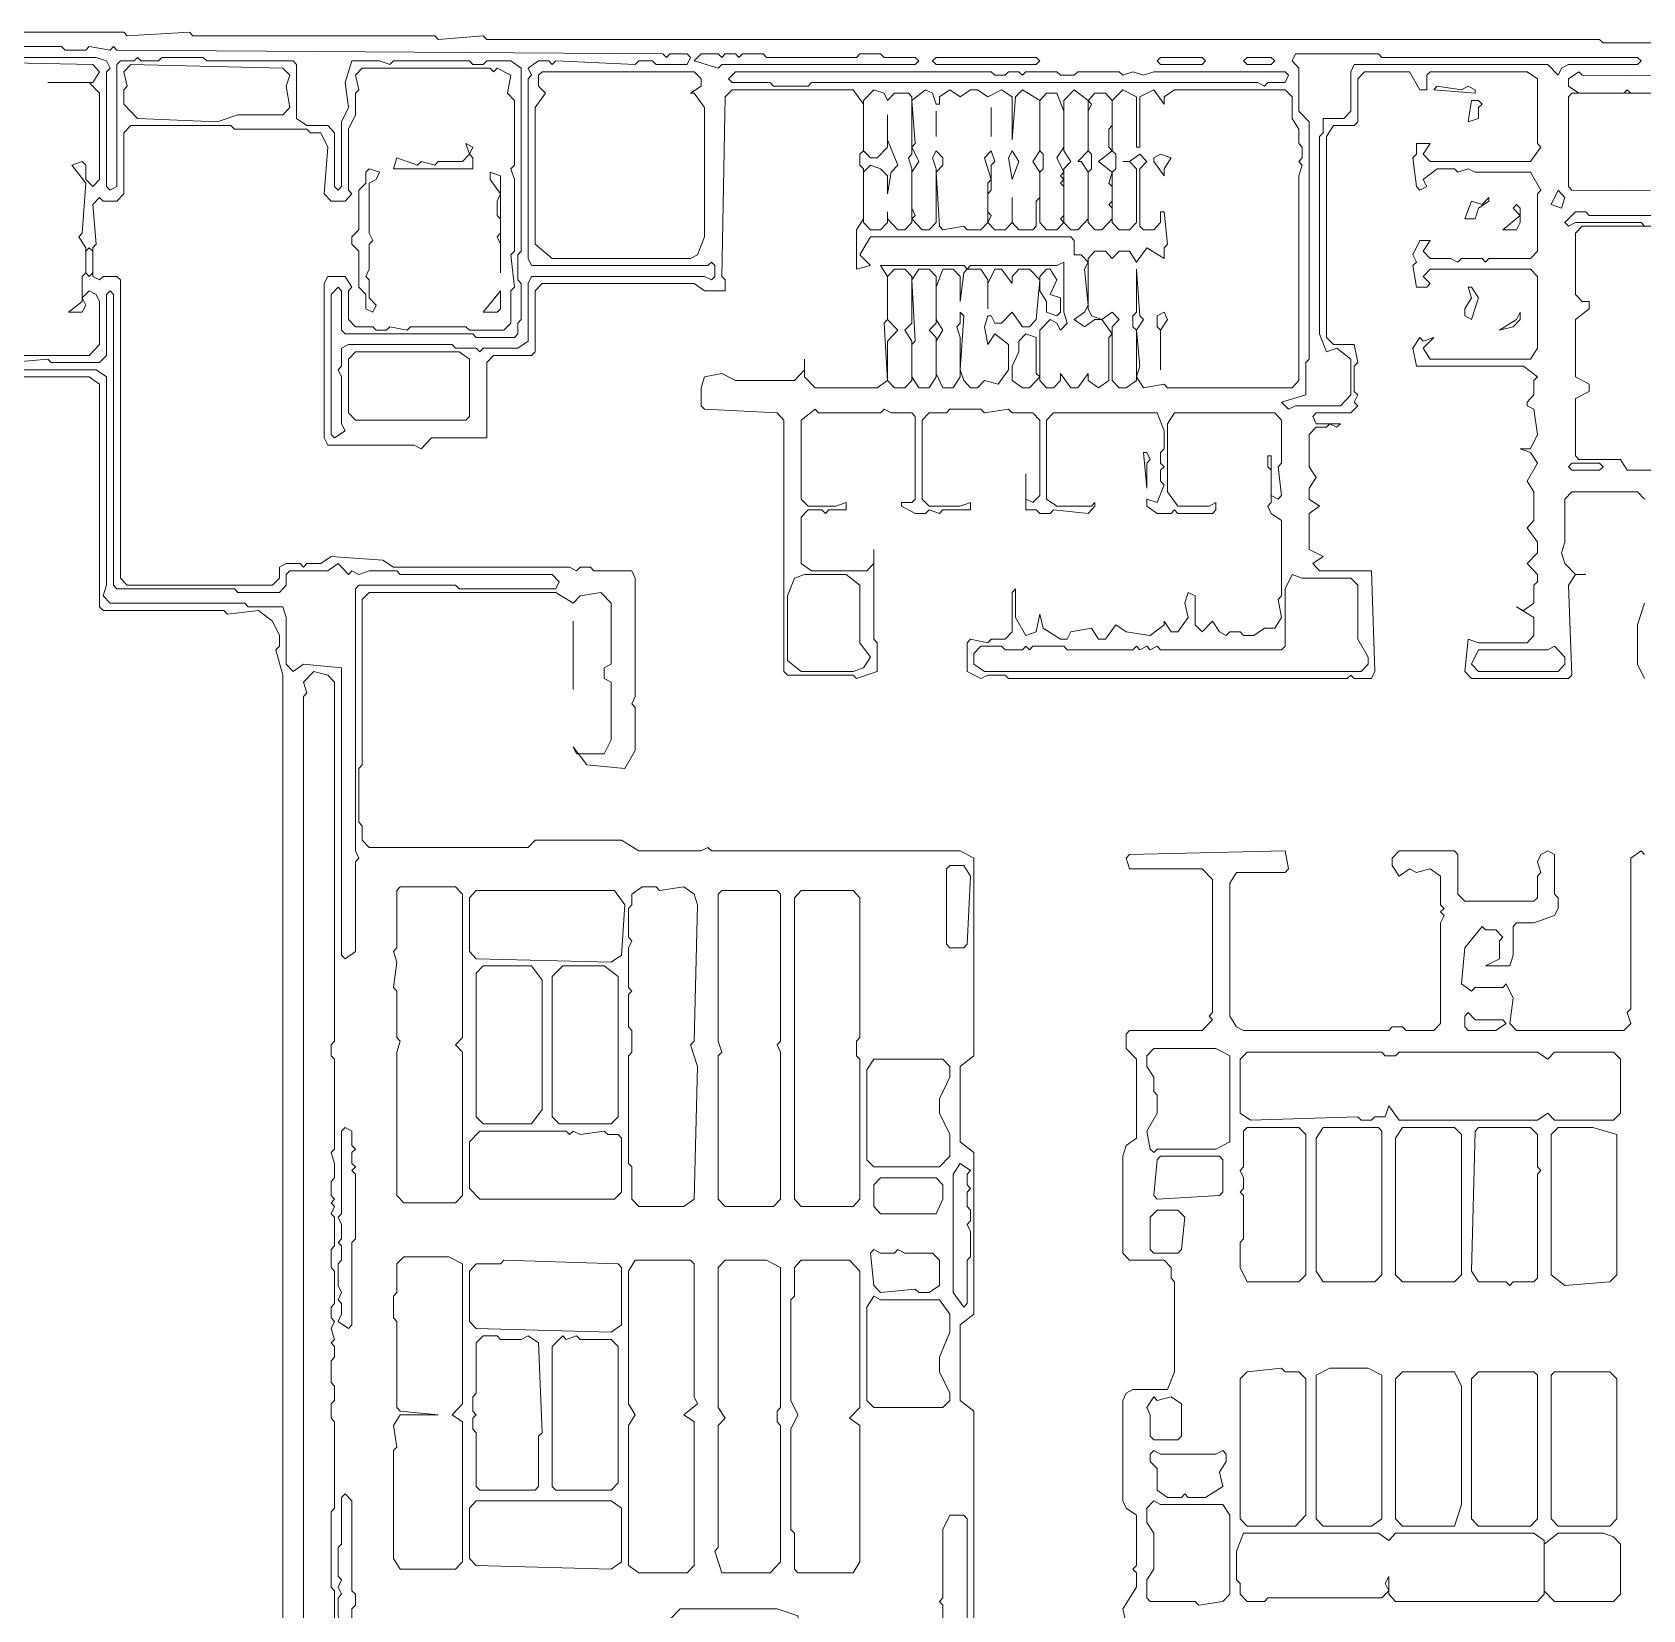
# Model space of a CAD drawing. Header units: millimetres. Extents: x -943 to 53669, y -4146 to 35616.
# Drawn here: x 18281 to 35969, y 18254 to 35576 of the extents above; entities that cross this region are included whole.
import ezdxf

# ---------------------------------------------------------------- set-up
doc = ezdxf.new("R2010")
doc.units = ezdxf.units.MM
doc.layers.add('RASTER_CONTOURS', color=7, linetype='Continuous', lineweight=18, true_color=0x50555f)

msp = doc.modelspace()

# ---------------------------------------------------------------- linework, layer by layer
at = {"layer": 'RASTER_CONTOURS'}
for points in [[(39139, 35458), (35533, 35458), (35495, 35497), (23272, 35497), (23234, 35537), (22741, 35497), (22703, 35537), (20046, 35537), (20008, 35576), (19324, 35537), (19287, 35576), (17047, 35576)], [(14694, 35419), (18603, 35419), (18641, 35379), (18869, 35379), (18907, 35419), (19135, 35379), (19173, 35419), (19211, 35379), (25208, 35340), (25246, 35300), (25284, 35340), (25474, 35340), (25512, 35300), (25474, 35221), (25132, 35221), (25094, 35261), (24942, 35261), (24904, 35221), (24031, 35261), (23993, 35221), (23955, 35261), (23842, 35261), (23728, 35182), (23766, 35103), (23728, 35064), (23728, 33092), (23766, 33013), (25702, 33013), (25740, 33053), (25777, 33013), (25777, 32895), (25740, 32856), (25664, 32895), (23766, 32895), (23728, 32816), (23728, 32185), (23614, 32106), (23234, 32106), (23196, 32067), (23158, 32106), (22931, 32106), (22893, 32146), (21754, 32146), (21678, 32106), (21678, 31909), (21640, 31870), (21678, 31791), (21678, 31278), (21716, 31199), (21602, 31121), (21564, 31160), (21564, 32698), (21640, 32777), (21678, 32737), (21678, 32304), (21716, 32264), (23120, 32264), (23158, 32225), (23576, 32225), (23614, 32264), (23614, 32382), (23652, 32422), (23652, 32816), (23614, 32856), (23614, 33132), (23652, 33171), (23652, 35182), (23538, 35261), (23272, 35261), (23234, 35221), (23120, 35221), (23082, 35261), (22247, 35261), (22209, 35221), (22095, 35261), (21792, 35261), (21716, 35024), (21754, 34748), (21678, 34591), (21678, 33881), (21640, 33841), (21602, 33881), (21602, 34472), (21526, 34551), (21298, 34551), (21184, 34630), (21184, 35221), (21147, 35261), (20198, 35261), (20160, 35300), (19704, 35300), (19666, 35261), (19476, 35261), (19438, 35300), (19400, 35261), (19249, 35261), (19211, 35221), (19211, 33881), (19135, 33841), (19097, 33881), (19097, 35143), (19135, 35182), (19097, 35261), (18983, 35300), (17692, 35300)], [(16971, 35261), (18945, 35221), (19021, 35143), (18945, 35024), (18451, 35024), (18907, 35024), (19021, 34906), (19021, 33960), (18945, 33881), (18869, 33960), (18869, 34117), (18831, 34157), (18717, 34117), (18869, 33920), (18831, 33368), (18793, 33329), (18869, 33210), (18869, 32934), (18831, 32895), (18831, 32619), (18679, 32501), (18831, 32501), (18869, 32580), (18831, 32658), (18907, 32737), (18983, 32698), (19021, 32619), (19021, 32146), (18907, 32028), (17389, 32028)], [(28624, 16216), (28624, 20435), (28473, 20553), (28473, 21381), (28624, 21499), (28624, 23274), (28473, 23392), (28473, 24220), (28624, 24338), (28624, 26507), (28473, 26586), (25740, 26586), (25702, 26625), (25626, 26586), (24942, 26586), (24753, 26704), (23804, 26704), (23728, 26625), (21982, 26625), (21906, 26704), (21906, 26862), (21868, 26901), (21868, 27493), (21906, 27532), (21906, 29346), (21982, 29425), (24031, 29425), (24221, 29307), (24297, 29386), (24525, 29425), (24639, 29307), (24639, 28636), (24563, 28597), (24563, 28479), (24639, 28439), (24639, 27808), (24563, 27651), (24259, 27651), (24221, 27730), (24373, 27532), (24791, 27493), (24904, 27690), (24904, 28163), (24866, 28203), (24904, 28282), (24904, 29583), (24866, 29662), (24449, 29662), (24411, 29701), (24297, 29701), (24259, 29662), (24183, 29701), (22247, 29701), (22133, 29780), (21564, 29819), (21450, 29741), (21298, 29741), (21260, 29701), (21222, 29741), (21071, 29741), (20995, 29701), (20995, 29583), (20919, 29504), (19324, 29504), (19249, 29583), (19249, 32856), (19211, 32895), (19059, 32895), (19021, 32856), (18945, 32895), (18945, 33210), (18983, 33250), (18945, 33684), (19021, 33763), (19059, 33723), (19211, 33723), (19287, 33802), (19287, 34472), (19362, 34551), (20463, 34551), (20501, 34512), (21298, 34512), (21336, 34472), (21450, 34472), (21526, 34315), (21488, 33802), (21564, 33723), (21716, 33723), (21792, 33802), (21754, 33841), (21754, 34512), (21830, 34669), (21830, 34906), (21868, 34945), (21830, 35103), (21906, 35182), (23310, 35182), (23348, 35143), (23386, 35182), (23538, 35103), (23500, 34906), (23576, 34827), (23576, 34117), (23538, 34078), (23576, 33960), (23576, 33171), (23538, 33132), (23576, 32777), (23538, 32737), (23538, 32382), (23462, 32304), (23082, 32304), (23044, 32343), (22437, 32343), (22399, 32304), (22209, 32343), (22171, 32304), (22058, 32304), (22020, 32343), (21830, 32343), (21754, 32422), (21754, 32737), (21792, 32777), (21716, 32895), (21526, 32895), (21488, 32816), (21488, 31121), (21526, 31042), (22475, 31042), (22551, 31002), (22665, 31121), (23272, 31121), (23272, 31949), (23348, 32028), (23766, 32028), (23804, 32067), (23804, 32737), (23880, 32816), (25550, 32816), (25664, 32737), (25891, 32737), (25891, 32856), (25853, 32895), (25891, 34867), (25967, 34945), (27296, 34945), (27410, 34788), (27410, 34275), (27372, 34236), (27372, 34117), (27410, 34078), (27410, 33526), (27334, 33408), (27334, 32974), (27486, 33013), (27372, 33132), (27486, 33329), (29687, 33329), (29725, 33289), (29725, 33132), (29801, 33132), (29877, 33053), (29839, 32974), (29877, 32580), (29839, 32501), (29725, 32422), (29839, 32343), (29953, 32422), (30029, 32422), (30143, 32264), (30105, 32225), (30105, 31752), (29991, 31673), (29877, 31752), (29877, 31830), (29763, 31673), (29687, 31673), (29573, 31830), (29573, 31752), (29497, 31673), (29422, 31673), (29346, 31752), (29346, 32304), (29459, 32422), (29535, 32382), (29573, 32304), (29649, 32382), (29611, 32501), (29611, 33053), (29535, 33013), (28586, 33013), (28548, 32974), (28511, 33013), (27599, 33013), (27675, 32895), (27675, 32422), (27637, 32382), (27675, 31752), (27562, 31673), (26878, 31673), (26764, 31791), (26764, 31988), (26764, 31870), (26651, 31752), (26005, 31752), (25853, 31830), (25664, 31791), (25626, 31673), (25626, 31475), (25664, 31436), (26461, 31397), (26537, 31318), (26537, 28558), (26575, 28518), (27296, 28518), (27334, 28479), (27562, 28558), (27562, 28873), (27524, 28912), (27524, 29898), (27524, 29741), (27448, 29662), (26840, 29662), (26726, 29741), (26726, 30253), (26802, 30332), (26954, 30332), (26992, 30293), (27030, 30332), (27220, 30332), (27220, 30411), (27106, 30371), (26802, 30371), (26726, 30450), (26726, 31318), (26878, 31436), (26916, 31397), (27599, 31397), (27637, 31436), (27713, 31397), (27941, 31397), (27979, 31357), (27979, 30450), (27941, 30411), (27827, 30411), (27827, 30371), (27979, 30293), (28093, 30293), (28131, 30332), (28245, 30293), (28283, 30332), (28586, 30332), (28586, 30411), (28473, 30371), (28131, 30371), (28055, 30450), (28055, 31318), (28131, 31397), (28321, 31397), (28359, 31436), (28700, 31436), (28738, 31397), (29004, 31436), (29042, 31397), (29270, 31397), (29346, 31318), (29346, 30490), (29270, 30411), (29194, 30450), (29194, 30726), (29194, 30332), (29308, 30332), (29346, 30293), (29459, 30293), (29497, 30332), (29877, 30293), (29953, 30371), (29953, 30411), (29915, 30371), (29535, 30371), (29422, 30450), (29422, 31318), (29497, 31397), (30636, 31397), (30712, 31199), (30712, 31002), (30674, 30963), (30674, 30845), (30712, 30805), (30674, 30766), (30674, 30647), (30712, 30608), (30636, 30411), (30522, 30450), (30522, 30371), (30636, 30293), (30788, 30293), (30826, 30332), (30864, 30293), (31244, 30293), (31282, 30332), (31282, 30411), (31206, 30371), (30864, 30371), (30750, 30529), (30750, 31278), (30826, 31397), (31927, 31397), (32003, 31318), (32003, 30845), (31965, 30805), (32003, 30490), (31965, 30450), (31889, 30490), (31889, 30923), (31851, 30923), (31851, 30805), (31889, 30766), (31889, 30411), (31851, 30371), (31889, 30293), (32003, 30214), (32003, 29386), (31965, 29346), (32003, 29149), (31927, 29031), (31813, 29031), (31699, 28952), (31585, 28952), (31547, 28991), (31433, 28991), (31395, 28952), (31319, 28991), (31244, 29110), (31130, 28991), (31054, 29070), (31054, 29386), (30978, 29425), (30940, 29307), (30978, 29149), (30864, 28991), (30788, 28991), (30712, 29110), (30712, 29070), (30560, 28952), (30295, 28991), (30181, 29070), (30067, 28912), (29991, 28912), (29915, 29031), (29687, 28991), (29649, 28912), (29573, 28912), (29384, 29031), (29346, 29188), (29308, 28991), (29194, 28952), (29080, 29149), (29080, 29465), (29042, 29425), (29042, 28991), (28966, 28912), (28814, 28912), (28776, 28873), (28586, 28912), (28548, 28873), (28548, 28558), (28700, 28479), (28776, 28518), (28966, 28518), (29004, 28479), (32724, 28479), (32762, 28518), (32800, 28479), (32990, 28479), (33028, 28558), (32990, 29662), (32420, 29662), (32344, 29741), (32458, 29819), (32306, 29898), (32306, 30293), (32420, 30371), (32306, 30450), (32306, 30569), (32382, 30687), (32306, 30805), (32306, 31160), (32382, 31239), (32496, 31239), (32534, 31278), (32610, 31239), (32648, 31278), (32382, 31278), (32344, 31357), (32382, 31397), (32762, 31397), (32838, 31475), (32800, 31515), (32838, 31594), (32800, 31633), (32800, 31909), (32838, 31949), (32800, 32146), (32572, 32146), (32496, 32225), (32496, 34433), (32572, 34551), (32800, 34551), (32838, 34591), (32838, 35064), (32914, 35143), (33407, 35143), (33521, 34945), (33597, 34945), (33597, 35103), (33635, 35143), (34698, 35143), (34812, 35064), (34812, 34354), (34850, 34315), (34736, 34157), (33635, 34157), (33559, 34236), (33635, 34354), (33483, 34354), (33483, 34236), (33445, 34196), (33483, 33881), (33521, 33841), (33597, 33881), (33559, 33960), (33711, 34078), (33901, 34078), (33939, 34039), (34052, 34078), (34128, 34039), (34736, 34039), (34850, 33841), (34812, 33802), (34812, 33171), (34736, 33092), (34280, 33092), (34242, 33053), (34204, 33092), (33977, 33092), (33939, 33053), (33863, 33092), (33635, 33092), (33559, 33171), (33635, 33289), (33521, 33289), (33445, 33132), (33483, 33053), (33445, 33013), (33483, 32777), (33597, 32777), (33635, 32816), (33559, 32895), (33635, 32974), (34736, 32974), (34812, 32895), (34812, 32106), (34736, 31988), (33635, 31988), (33559, 32106), (33673, 32225), (33559, 32185), (33521, 32225), (33445, 32106), (33483, 31909), (34660, 31909), (34812, 31791), (34774, 31752), (34774, 31594), (34698, 31515), (34698, 31475), (34774, 31436), (34812, 31160), (34736, 31002), (34622, 31002), (34736, 30963), (34812, 30845), (34698, 30647), (34774, 30529), (34774, 30214), (34698, 30135), (34812, 29977), (34812, 29859), (34698, 29741), (34812, 29622), (34812, 29543), (34774, 29504), (34774, 29307), (34660, 29228), (34584, 29267), (34774, 29149), (34774, 28952), (34698, 28873), (34166, 28873), (34052, 28912), (34015, 28558), (34090, 28479), (35153, 28479), (35191, 28518), (35153, 29504), (35229, 29622), (35343, 29622), (35229, 29622), (35115, 29741), (35077, 29859), (35115, 29977), (35115, 30450), (35191, 30529), (35912, 30529), (35988, 30450)], [(35988, 33447), (35950, 33486), (35229, 33486), (35153, 33447), (35115, 33486), (35229, 33605), (35343, 33605), (35381, 33565), (38683, 33565)], [(36558, 30766), (35799, 30766), (35723, 30884), (35267, 30884), (35229, 30923), (35229, 31554), (35381, 31633), (35381, 31712), (35229, 31791), (35229, 32422), (35381, 32540), (35381, 32619), (35305, 32619), (35229, 32698), (35229, 33368), (35305, 33447), (36178, 33447)], [(18034, 31949), (18451, 31988), (18489, 31949), (19021, 31949), (19097, 32028), (19097, 32698), (19135, 32737), (19173, 32698), (19173, 29504), (19211, 29465), (20501, 29465), (20539, 29425), (20995, 29425), (21071, 29504), (21071, 29622), (21109, 29662), (21526, 29662), (21640, 29741), (21754, 29622), (21792, 29662), (21868, 29622), (21982, 29662), (22285, 29662), (22323, 29622), (23993, 29622), (24069, 29543), (24031, 29465), (22969, 29465), (22931, 29504), (21868, 29504), (21830, 29465), (21830, 26586), (21868, 26507), (21830, 26468), (21830, 25482), (21716, 25403), (21678, 25443), (21678, 28597), (21260, 28636), (21147, 28558), (21071, 28636), (21071, 29149), (21033, 29267), (20653, 29267), (20615, 29307), (19135, 29307), (19059, 29386), (19097, 29504), (19097, 31791), (18983, 31870), (16743, 31870)], [(16667, 31791), (18907, 31791), (19021, 31712), (19021, 29267), (19059, 29228), (20387, 29228), (20425, 29188), (20767, 29228), (20919, 29110), (20995, 28952), (20995, 28834), (20957, 28794), (21033, 28518), (21033, 12351)], [(35988, 29307), (35912, 29070), (35912, 28636), (35988, 28479)], [(21260, 16610), (21260, 28282), (21298, 28321), (21260, 28439), (21374, 28558), (21526, 28518), (21602, 28439), (21602, 24496), (21564, 24457), (21564, 24338), (21602, 24299), (21602, 23313), (21564, 23274), (21602, 23156), (21602, 22998), (21564, 22958), (21564, 22801), (21602, 22761), (21564, 22722), (21602, 22682), (21564, 22603), (21602, 22564), (21602, 22249), (21564, 22209), (21564, 22012), (21602, 21973), (21602, 21618), (21564, 21578), (21564, 21460), (21602, 21421), (21564, 21342), (21602, 21223), (21564, 21184), (21602, 21145), (21602, 21026), (21564, 20987), (21564, 20750), (21602, 20711), (21602, 20553), (21564, 20514), (21564, 20356), (21602, 20316), (21602, 19370), (21564, 19331), (21564, 18503), (21602, 18463), (21602, 16452)], [(35988, 26547), (35950, 26586), (35837, 26507), (35837, 24851), (35799, 24812), (35837, 24693), (35761, 24614), (34584, 24614), (34508, 24693), (34546, 24969), (34470, 25127), (34432, 25088), (34128, 25088), (34090, 25048), (33977, 25127), (34015, 25521), (34204, 25758), (34242, 25719), (34356, 25719), (34432, 25640), (34394, 25600), (34394, 25403), (34242, 25324), (34508, 25324), (34546, 25443), (34546, 25758), (34584, 25797), (34774, 25797), (35001, 25876), (35039, 25955), (35039, 26073), (35001, 26113), (35001, 26547), (34926, 26586), (34850, 26547), (34812, 26468), (34850, 26349), (34812, 26310), (34812, 26073), (34774, 26034), (34015, 26034), (33939, 26113), (33939, 26547), (33901, 26586), (33293, 26586), (33217, 26507), (33217, 26428), (33293, 26310), (33407, 26389), (33483, 26349), (33635, 26389), (33749, 26310), (33749, 25995), (33787, 25955), (33749, 25916), (33787, 25876), (33749, 25797), (33749, 24693), (33673, 24614), (33369, 24614), (33331, 24654), (33217, 24654), (33179, 24614), (31585, 24614), (31509, 24654), (31433, 24772), (31433, 26231), (31509, 26349), (32041, 26349), (32079, 26389), (32041, 26586), (30333, 26547), (30295, 26507), (30333, 26389), (31130, 26389), (31244, 26271), (31244, 24812), (31206, 24772), (31244, 24733), (31130, 24614), (30333, 24614), (30295, 24575), (30295, 24417), (30408, 24299), (30408, 23432), (30295, 23353), (30257, 23234), (30257, 22170), (30333, 22091), (30712, 22091), (30788, 22012), (30788, 21894), (30826, 21854), (30826, 20868), (30750, 20671), (30370, 20671), (30295, 20632), (30257, 20553), (30257, 19449), (30295, 19370), (30408, 19291), (30408, 18739), (30370, 18700), (30408, 18660), (30408, 18503), (30257, 18266), (30295, 18108)]]:
    msp.add_lwpolyline(points, dxfattribs=at)
for points in [[(19287, 35143), (19362, 35221), (21033, 35182), (21109, 35103), (21071, 34985), (21109, 34748), (21033, 34669), (20539, 34669), (20311, 34591), (19438, 34630), (19287, 34788), (19287, 34945), (19324, 34985)], [(25550, 35261), (25626, 35340), (25815, 35340), (25853, 35300), (25891, 35340), (26005, 35340), (26043, 35300), (26081, 35340), (26309, 35340), (26347, 35300), (27334, 35300), (27372, 35340), (27599, 35340), (27637, 35300), (27979, 35300), (28017, 35261), (27979, 35221), (25853, 35221), (25815, 35182)], [(28169, 35261), (28207, 35300), (29308, 35300), (29346, 35261), (29308, 35221), (28207, 35221)], [(30636, 35261), (30674, 35300), (31130, 35300), (31168, 35261), (31130, 35221), (30674, 35221)], [(31585, 35261), (31623, 35300), (31889, 35300), (31927, 35261), (31889, 35221), (31623, 35221)], [(32003, 31515), (32268, 31594), (32268, 31949), (32306, 31988), (32306, 34591), (32193, 34709), (32193, 35182), (32117, 35261), (32155, 35340), (33066, 35340), (33104, 35300), (35912, 35300), (35950, 35261), (35912, 35221), (35153, 35221), (35077, 35182), (35039, 35103), (34926, 35221), (32800, 35221), (32762, 35143), (32762, 34709), (32686, 34630), (32458, 34630), (32458, 34472), (32420, 34433), (32420, 32264), (32496, 32067), (32610, 32106), (32762, 31988), (32762, 31594), (32648, 31475), (32155, 31475), (32079, 31436)], [(23880, 35143), (25550, 35143), (25626, 35064), (25626, 34985), (25512, 34906), (25550, 34906), (25664, 34748), (25664, 33329), (25588, 33132), (25512, 33092), (23993, 33092), (23804, 33250), (23804, 34748), (23917, 34906), (23842, 34985), (23842, 35103)], [(25929, 35064), (26005, 35143), (28814, 35143), (28852, 35103), (28966, 35103), (29004, 35143), (29118, 35143), (29156, 35103), (29194, 35143), (29535, 35143), (29573, 35103), (29725, 35103), (29763, 35143), (30219, 35143), (30257, 35103), (30370, 35143), (30484, 35103), (30598, 35143), (32041, 35143), (32079, 35103), (32041, 35024), (31851, 35024), (31813, 34985), (31737, 35024), (26840, 35024), (26802, 34985), (26423, 34985), (26385, 35024), (25967, 35024)], [(35153, 35064), (35267, 35143), (35305, 35103), (40619, 35064), (40657, 35024), (40657, 34906), (40619, 34867), (40505, 34867), (40581, 34867), (40695, 34709), (40695, 34039), (40619, 33802), (35191, 33841), (35153, 33881), (35153, 34867), (35191, 34906), (37583, 34906), (35837, 34906), (35799, 34945), (35761, 34906), (35267, 34906), (35153, 34985)], [(27524, 34945), (27637, 34906), (27675, 34827), (27751, 34906), (27903, 34906), (27941, 34867), (27941, 34236), (27903, 34196), (27941, 34078), (27941, 33486), (27865, 33408), (27789, 33408), (27675, 33526), (27675, 33605), (27675, 33486), (27599, 33408), (27486, 33408), (27410, 33486), (27410, 34039), (27486, 34117), (27599, 34078), (27675, 33999), (27675, 33802), (27713, 34039), (27789, 34117), (27675, 34393), (27675, 34669), (27675, 34315), (27562, 34196), (27486, 34196), (27410, 34275), (27410, 34827)], [(28093, 34945), (28169, 34906), (28207, 34788), (28245, 34788), (28245, 34867), (28359, 34945), (28473, 34867), (28586, 34945), (28662, 34945), (28776, 34867), (28928, 34945), (29042, 34867), (29042, 34393), (29080, 34867), (29156, 34945), (29346, 34827), (29346, 34275), (29270, 34157), (29346, 34039), (29346, 33763), (29308, 33723), (29308, 33447), (29270, 33408), (29118, 33408), (29042, 33486), (29042, 33763), (29042, 33486), (28966, 33408), (28852, 33408), (28776, 33486), (28814, 33565), (28776, 33605), (28776, 33802), (28814, 33841), (28814, 34117), (28852, 34157), (28814, 34275), (28738, 34196), (28814, 33960), (28776, 33920), (28776, 33486), (28700, 33408), (28548, 33408), (28511, 33447), (28283, 33408), (28245, 33447), (28207, 34039), (28283, 34117), (28283, 34196), (28207, 34275), (28169, 34196), (28207, 34078), (28207, 33486), (28131, 33408), (28055, 33408), (27941, 33526), (27979, 33565), (27941, 33644), (27941, 34039), (28017, 34157), (27941, 34315), (27979, 34354), (27941, 34827)], [(29422, 34906), (29535, 34906), (29611, 34709), (29611, 34315), (29535, 34196), (29611, 34039), (29573, 33999), (29611, 33960), (29573, 33920), (29611, 33881), (29611, 33565), (29573, 33526), (29611, 33486), (29535, 33408), (29422, 33408), (29346, 33486), (29346, 34039), (29384, 34078), (29384, 34236), (29346, 34275), (29346, 34827)], [(29725, 34945), (29877, 34827), (29877, 34275), (29763, 34157), (29801, 34157), (29877, 34039), (29877, 33526), (29763, 33408), (29687, 33408), (29611, 33486), (29611, 34078), (29687, 34157), (29611, 34275), (29611, 34827)], [(30257, 34945), (30408, 34867), (30408, 34315), (30446, 34315), (30446, 34867), (30598, 34945), (30712, 34788), (30712, 34867), (30826, 34945), (32041, 34945), (32117, 34867), (32117, 34630), (32193, 34512), (32193, 34354), (32230, 34315), (32230, 34196), (32193, 34157), (32230, 34117), (32193, 33999), (32193, 31752), (32117, 31673), (30750, 31673), (30712, 31712), (30484, 31673), (30408, 31791), (30446, 31909), (30408, 32304), (30484, 32422), (30446, 32461), (30408, 32974), (30408, 32501), (30370, 32461), (30370, 32343), (30408, 32304), (30408, 31752), (30295, 31673), (30219, 31673), (30143, 31752), (30143, 32343), (30219, 32422), (30143, 32501), (30029, 32422), (29915, 32461), (29877, 32540), (29877, 33092), (29953, 33171), (30067, 33171), (30143, 33092), (30219, 33171), (30333, 33171), (30408, 33053), (30522, 33210), (30712, 33092), (30712, 33210), (30750, 33250), (30712, 33605), (30674, 33605), (30674, 33486), (30598, 33408), (30484, 33408), (30446, 33447), (30446, 34078), (30522, 34157), (30446, 34236), (30333, 34157), (30257, 34157), (30333, 34157), (30408, 34078), (30408, 33486), (30333, 33408), (30219, 33408), (30143, 33486), (30143, 34039), (30181, 34078), (30181, 34236), (30143, 34275), (30143, 34827)], [(29953, 34906), (30067, 34906), (30143, 34827), (30143, 34551), (30105, 34512), (30105, 34315), (30143, 34275), (29991, 34157), (30143, 34039), (30105, 33920), (30143, 33881), (30143, 33723), (30105, 33684), (30143, 33644), (30143, 33526), (30029, 33408), (29953, 33408), (29877, 33486), (29877, 34039), (29915, 34078), (29915, 34236), (29877, 34275), (29877, 34709), (29915, 34788), (29877, 34827)], [(33673, 34945), (34128, 34906), (34128, 34945), (34052, 34985), (33977, 34945), (33711, 34985)], [(28207, 34709), (28207, 34433)], [(28814, 34748), (28814, 34433)], [(34166, 34827), (34090, 34827), (34052, 34591), (34166, 34630), (34166, 34748), (34204, 34788)], [(23120, 34315), (23044, 34354), (23082, 34236), (23006, 34157), (22741, 34157), (22703, 34117), (22551, 34157), (22513, 34117), (22285, 34196), (22247, 34078), (23120, 34078), (23120, 34196), (23082, 34236)], [(29042, 34275), (29004, 34196), (29042, 33960), (29118, 34157)], [(30674, 34236), (30598, 34196), (30598, 34157), (30712, 33999), (30712, 34078), (30788, 34196)], [(21982, 34078), (21944, 34039), (21944, 33920), (21868, 33841), (21868, 33408), (21792, 33329), (21792, 33250), (21868, 33171), (21868, 32777), (21944, 32698), (21944, 32540), (22020, 32501), (22058, 32580), (21982, 32658), (21982, 32856), (21944, 32895), (21982, 32974), (21982, 33250), (22020, 33289), (21982, 33368), (21982, 33920), (22058, 33960), (22095, 34039)], [(23310, 34039), (23310, 33960), (23424, 33802), (23386, 33723), (23386, 33565), (23424, 33526), (23424, 33368), (23386, 33329), (23424, 33250), (23424, 32934), (23424, 33999)], [(35039, 33841), (35115, 33763), (35077, 33644), (34964, 33684)], [(34280, 33763), (34204, 33684), (34090, 33723), (34015, 33526), (34128, 33526), (34166, 33644), (34280, 33723)], [(34584, 33684), (34546, 33644), (34622, 33565), (34432, 33408), (34584, 33408), (34622, 33486), (34622, 33644)], [(18907, 33210), (18945, 33171), (18945, 32934), (18907, 32895), (18869, 32934), (18869, 33171)], [(27751, 32974), (27865, 32974), (27941, 32895), (27941, 32382), (27865, 32304), (27941, 32185), (27941, 31752), (27865, 31673), (27751, 31673), (27675, 31752), (27675, 32185), (27789, 32304), (27675, 32422), (27675, 32895)], [(28017, 32974), (28131, 32974), (28207, 32895), (28207, 32382), (28131, 32304), (28207, 32225), (28207, 31791), (28131, 31673), (28017, 31673), (27941, 31791), (27941, 32146), (27979, 32185), (27941, 32856)], [(28283, 32974), (28397, 32974), (28473, 32895), (28473, 32619), (28511, 32934), (28548, 32974), (28700, 32974), (28776, 32856), (28776, 32540), (28776, 32816), (28852, 32974), (28928, 32974), (29042, 32816), (29042, 32895), (29118, 32974), (29232, 32974), (29346, 32856), (29308, 32422), (29232, 32343), (29156, 32343), (29042, 32501), (28928, 32382), (28852, 32382), (28814, 32461), (28776, 32461), (28738, 32343), (28776, 32146), (28852, 32264), (29004, 32146), (29004, 31870), (28890, 31712), (28738, 31752), (28662, 31673), (28586, 31673), (28511, 31752), (28473, 31870), (28511, 32461), (28473, 32501), (28473, 32382), (28435, 32343), (28473, 32225), (28473, 31791), (28397, 31673), (28283, 31673), (28207, 31830), (28207, 32185), (28283, 32304), (28207, 32422), (28207, 32777)], [(29422, 32974), (29459, 32974), (29535, 32856), (29459, 32698), (29573, 32658), (29573, 32501), (29535, 32461), (29422, 32501), (29422, 32619), (29346, 32737), (29346, 32895)], [(23424, 32737), (23234, 32501), (23386, 32501), (23424, 32540)], [(34052, 32777), (34090, 32658), (34015, 32540), (34015, 32461), (34090, 32422), (34166, 32658), (34090, 32777)], [(30712, 32501), (30636, 32461), (30636, 32343), (30674, 32304), (30674, 31870), (30674, 32304), (30750, 32422)], [(34622, 32501), (34584, 32422), (34394, 32304), (34546, 32343), (34622, 32422)], [(29194, 32264), (29308, 32225), (29308, 31830), (29346, 31791), (29232, 31673), (29156, 31673), (29042, 31752), (29042, 31909), (29118, 32067), (29118, 32185)], [(21754, 31988), (21830, 32067), (22969, 32067), (23082, 31988), (23082, 31357), (23044, 31318), (21830, 31318), (21754, 31397)], [(30484, 30963), (30522, 30569), (30522, 30845), (30560, 30884), (30522, 30963)], [(35153, 30805), (35191, 30845), (35495, 30845), (35533, 30805), (35495, 30766), (35191, 30766)], [(26651, 29583), (26764, 29622), (27220, 29622), (27372, 29504), (27372, 28873), (27486, 28715), (27410, 28597), (27296, 28558), (26726, 28558), (26575, 28676), (26575, 29386)], [(32952, 28715), (32952, 28636), (32876, 28558), (28738, 28558), (28624, 28636), (28624, 28755), (28700, 28834), (28928, 28834), (28966, 28794), (29156, 28794), (29194, 28834), (29232, 28794), (29270, 28834), (29611, 28834), (29649, 28794), (30370, 28794), (30408, 28834), (30446, 28794), (30522, 28834), (30560, 28794), (30636, 28834), (30674, 28794), (32003, 28794), (32041, 28834), (32041, 29465), (32117, 29622), (32230, 29583), (32762, 29583), (32838, 29504), (32838, 28912)], [(24221, 29110), (24221, 28360)], [(35115, 28715), (35115, 28636), (35039, 28558), (34166, 28558), (34090, 28636), (34166, 28794), (34926, 28794), (35001, 28834)], [(28359, 26428), (28511, 26428), (28586, 26310), (28548, 25561), (28511, 25521), (28359, 25521), (28321, 25561), (28321, 26389)], [(22323, 26192), (22931, 26192), (23006, 26113), (23006, 24536), (22931, 24457), (23006, 24378), (23006, 22801), (22931, 22722), (22361, 22722), (22285, 22801), (22285, 24378), (22323, 24496), (22285, 24536), (22285, 25048), (22247, 25088), (22285, 25364), (22247, 25482), (22285, 25521), (22285, 26152)], [(24980, 26192), (25132, 26192), (25170, 26152), (25436, 26192), (25550, 26113), (25588, 25995), (25550, 24496), (25512, 24457), (25588, 24220), (25550, 22761), (25436, 22682), (24942, 22682), (24866, 22761), (24866, 23116), (24829, 23156), (24829, 24338), (24866, 24378), (24866, 24614), (24829, 24654), (24829, 25009), (24866, 25048), (24829, 25088), (24829, 25521), (24866, 25600), (24829, 25640), (24829, 25955), (24866, 25995), (24866, 26113)], [(23082, 26073), (23158, 26152), (24677, 26152), (24791, 25995), (24753, 25443), (24639, 25364), (23158, 25403), (23082, 25482)], [(25853, 26152), (26461, 26152), (26499, 26113), (26499, 24496), (26461, 24457), (26499, 24378), (26499, 22761), (26423, 22682), (25891, 22682), (25815, 22761), (25815, 24338), (25853, 24378), (25815, 24496), (25815, 26113)], [(26726, 26152), (27296, 26152), (27372, 26073), (27372, 24536), (27334, 24496), (27334, 24338), (27372, 24299), (27372, 22761), (27296, 22682), (26726, 22682), (26651, 22761), (26651, 26073)], [(23234, 25324), (23766, 25324), (23880, 25166), (23880, 23747), (23766, 23589), (23234, 23589), (23158, 23668), (23158, 25245)], [(24107, 25324), (24563, 25324), (24715, 25206), (24715, 23668), (24639, 23589), (24069, 23589), (23993, 23668), (23993, 25206)], [(34015, 24772), (34052, 24812), (34128, 24733), (34432, 24733), (34470, 24693), (34356, 24614), (34052, 24614), (34015, 24654)], [(30598, 24417), (31282, 24417), (31433, 24338), (31433, 23392), (31282, 23313), (30636, 23313), (30598, 23274), (30560, 23313), (30522, 23510), (30636, 23708), (30636, 23905), (30598, 23944), (30598, 24102), (30522, 24220), (30522, 24338)], [(27524, 24299), (28283, 24299), (28359, 24220), (28359, 24102), (28245, 23865), (28245, 23708), (28359, 23471), (28359, 23234), (28245, 23116), (27524, 23116), (27448, 23195), (27448, 24181)], [(31547, 24299), (31623, 24378), (33104, 24378), (33141, 24338), (33255, 24338), (33293, 24378), (34812, 24378), (34926, 24299), (35001, 24378), (35647, 24378), (35723, 24299), (35723, 23708), (35647, 23629), (35001, 23629), (34926, 23708), (34812, 23629), (33293, 23629), (33179, 23786), (33141, 23668), (33028, 23668), (32990, 23629), (32876, 23629), (32838, 23668), (31661, 23629), (31547, 23708)], [(21716, 23550), (21792, 23510), (21792, 23353), (21830, 23313), (21792, 23274), (21792, 23156), (21830, 23116), (21792, 23077), (21830, 23037), (21830, 22327), (21792, 22288), (21792, 21381), (21754, 21342), (21640, 21421), (21678, 21499), (21678, 21618), (21640, 21657), (21678, 21736), (21640, 21815), (21640, 22051), (21678, 22091), (21678, 22249), (21640, 22288), (21678, 22327), (21678, 22485), (21640, 22564), (21678, 22603), (21678, 23510)], [(31623, 23550), (32193, 23550), (32268, 23471), (32268, 21933), (32193, 21854), (31623, 21854), (31547, 22012), (31547, 22288), (31585, 22327), (31585, 22801), (31547, 22840), (31585, 22879), (31585, 22998), (31547, 23077), (31585, 23116), (31585, 23510)], [(32458, 23550), (33066, 23550), (33104, 23510), (33104, 21933), (33028, 21854), (32458, 21854), (32382, 21973), (32382, 23432)], [(33331, 23550), (33901, 23550), (33977, 23471), (33977, 21933), (33901, 21854), (33331, 21854), (33255, 21933), (33255, 23432)], [(34166, 23550), (34736, 23550), (34812, 23471), (34812, 23116), (34850, 23077), (34812, 23037), (34812, 21894), (34774, 21854), (34546, 21854), (34508, 21815), (34470, 21854), (34166, 21854), (34090, 21973), (34128, 23510)], [(35039, 23550), (35419, 23550), (35685, 23471), (35685, 21933), (35609, 21854), (35115, 21815), (34964, 21933), (34964, 23471)], [(23082, 23392), (23196, 23510), (24145, 23510), (24183, 23471), (24221, 23510), (24297, 23471), (24563, 23510), (24601, 23471), (24715, 23471), (24753, 23432), (24753, 22840), (24677, 22761), (23196, 22761), (23082, 22879)], [(30636, 23195), (30674, 23234), (31319, 23234), (31357, 23195), (31357, 22840), (31319, 22801), (30636, 22761), (30598, 22801)], [(27524, 22919), (27599, 22998), (28207, 22998), (28283, 22919), (28283, 22761), (28207, 22603), (27599, 22603), (27524, 22682)], [(28473, 23156), (28586, 23077), (28548, 23037), (28548, 22919), (28586, 22879), (28548, 22840), (28548, 22682), (28586, 22643), (28586, 22525), (28548, 22485), (28586, 22406), (28586, 22130), (28548, 22091), (28548, 21618), (28511, 21578), (28397, 21736), (28397, 23037)], [(30636, 22643), (30864, 22643), (30940, 22564), (30902, 22209), (30864, 22170), (30598, 22170), (30560, 22209), (30560, 22564)], [(22361, 22130), (22855, 22130), (23006, 22051), (23006, 20514), (22893, 20395), (23006, 20316), (23006, 18779), (22931, 18700), (22323, 18700), (22247, 18818), (22247, 20001), (22285, 20040), (22247, 20277), (22323, 20395), (22741, 20395), (22323, 20435), (22285, 20474), (22285, 21421), (22247, 21460), (22247, 21697), (22285, 21736), (22285, 22051)], [(27486, 22170), (27524, 22209), (27599, 22170), (27751, 22170), (27789, 22209), (27865, 22170), (28169, 22170), (28245, 22091), (28245, 21815), (28131, 21736), (28017, 21736), (27979, 21775), (27599, 21736), (27524, 21815)], [(23082, 21973), (23158, 22051), (23424, 22051), (23462, 22091), (24715, 22051), (24753, 22012), (24753, 21381), (24639, 21302), (23158, 21342), (23082, 21421)], [(24904, 22091), (25512, 22091), (25550, 22051), (25550, 20592), (25588, 20514), (25436, 20395), (25550, 20316), (25550, 18739), (25474, 18660), (24942, 18660), (24829, 18739), (24829, 20277), (24904, 20395), (24829, 20514), (24829, 21973)], [(25891, 22091), (26347, 22091), (26499, 22012), (26499, 20474), (26461, 20435), (26461, 20316), (26499, 20277), (26499, 18779), (26385, 18660), (25853, 18660), (25777, 18897), (25815, 18936), (25815, 20277), (25891, 20356), (25815, 20474), (25815, 22012)], [(26726, 22091), (27258, 22091), (27372, 21973), (27372, 20474), (27258, 20356), (27372, 20277), (27372, 18779), (27296, 18660), (26688, 18660), (26651, 18700), (26651, 19094), (26613, 19134), (26613, 20238), (26688, 20395), (26613, 20553), (26613, 21657), (26651, 21697), (26651, 22012)], [(27524, 21697), (27599, 21657), (28245, 21657), (28359, 21499), (28359, 21302), (28245, 21026), (28245, 20868), (28359, 20632), (28359, 20553), (28283, 20474), (27524, 20474), (27448, 20553), (27448, 21578)], [(23234, 21263), (23386, 21263), (23424, 21223), (23652, 21223), (23728, 21263), (23842, 21184), (23880, 20198), (23842, 20159), (23842, 19607), (23804, 19567), (23196, 19567), (23158, 19607), (23158, 20198), (23120, 20238), (23120, 20356), (23158, 20395), (23120, 20435), (23120, 20592), (23158, 20632), (23158, 21184)], [(24107, 21263), (24145, 21223), (24259, 21263), (24297, 21223), (24639, 21223), (24715, 21145), (24715, 19646), (24639, 19567), (24031, 19567), (23993, 19607), (23993, 21145)], [(31623, 20868), (32003, 20908), (32041, 20868), (32193, 20868), (32268, 20790), (32268, 19291), (32155, 19173), (31623, 19173), (31547, 19252), (31547, 20790)], [(32534, 20908), (32952, 20908), (33104, 20829), (33104, 19252), (32990, 19173), (32458, 19173), (32382, 19252), (32382, 20829)], [(33331, 20868), (33901, 20868), (33977, 20711), (33977, 19410), (33901, 19173), (33331, 19173), (33255, 19252), (33255, 20790)], [(34166, 20868), (34774, 20868), (34812, 20829), (34812, 19252), (34736, 19173), (34166, 19173), (34090, 19252), (34090, 20790)], [(35001, 20868), (35609, 20868), (35685, 20790), (35685, 19252), (35609, 19173), (35039, 19173), (34964, 19252), (34964, 20829)], [(30598, 20592), (30636, 20553), (30788, 20592), (30902, 20514), (30902, 20159), (30864, 20119), (30598, 20119), (30560, 20159), (30560, 20395), (30522, 20474)], [(30560, 19962), (30598, 20001), (30674, 19962), (31282, 19962), (31357, 20001), (31395, 19962), (31395, 19883), (31319, 19764), (31357, 19607), (31168, 19488), (30978, 19488), (30940, 19528), (30902, 19488), (30750, 19488), (30636, 19567), (30636, 19804), (30560, 19883)], [(21716, 19528), (21792, 19449), (21792, 18463), (21830, 18424), (21830, 18305), (21792, 18266), (21792, 17280), (21716, 17201), (21640, 17280), (21640, 17911), (21678, 17951), (21640, 17990), (21678, 18069), (21640, 18187), (21640, 18384), (21678, 18424), (21640, 18503), (21678, 18581), (21640, 18621), (21640, 18936), (21678, 18976), (21678, 19488)], [(23082, 19370), (23158, 19449), (24639, 19449), (24753, 19370), (24753, 18779), (24639, 18700), (23158, 18739), (23082, 18818)], [(28359, 19291), (28511, 19291), (28548, 19252), (28548, 17477), (28511, 17438), (28359, 17438), (28283, 17517), (28283, 18305), (28245, 18345), (28283, 18384), (28283, 19134)], [(30598, 19449), (30674, 19410), (31357, 19410), (31433, 19291), (31433, 18424), (31357, 18345), (31092, 18305), (31054, 18345), (30560, 18345), (30522, 18384), (30522, 18581), (30598, 18700), (30598, 19094), (30522, 19212), (30522, 19370)], [(31509, 18897), (31585, 19094), (33066, 19094), (33179, 19015), (33255, 19094), (34774, 19094), (34888, 19015), (34888, 18424), (34812, 18345), (33255, 18345), (33179, 18424), (33179, 18621), (33141, 18542), (33179, 18463), (33104, 18384), (31851, 18384), (31813, 18345), (31623, 18345), (31547, 18424), (31547, 18542), (31509, 18581)], [(34888, 18976), (35039, 19094), (35533, 19094), (35647, 19055), (35723, 18976), (35723, 18424), (35647, 18345), (35001, 18345), (34888, 18463)], [(25398, 18266), (26461, 18266), (26688, 18187), (26764, 17675), (26726, 17556), (26613, 17438), (26613, 17201), (26688, 17123), (26688, 16492), (26613, 16413), (25474, 16413), (25360, 16492), (25360, 17083), (25436, 17162), (26081, 17162), (26157, 17241), (26119, 17517), (26119, 17438), (26005, 17359), (25360, 17359), (25284, 17517), (25284, 18148)]]:
    msp.add_lwpolyline(points, close=True, dxfattribs=at)

doc.saveas('drawing.dxf')
